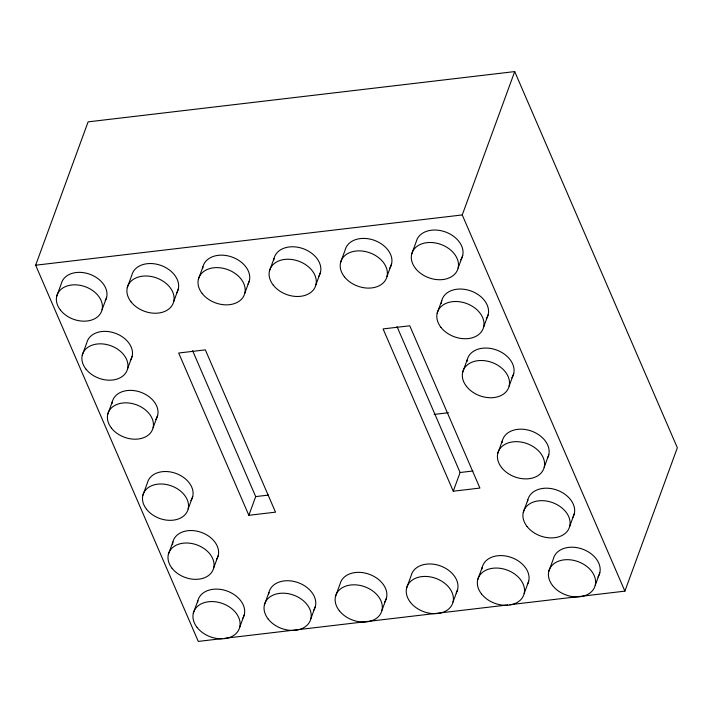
<?xml version="1.0" encoding="UTF-8"?>
<svg xmlns="http://www.w3.org/2000/svg" width="713" height="713" viewBox="0 0 713 713"><rect width="100%" height="100%" fill="white"/><g stroke="black" fill="none" stroke-linecap="round" stroke-linejoin="round"><path stroke-width="1.07" d="M222.608 638.545L198.294 641.415L35.65 265.218L88.109 121.861L514.706 71.585L677.35 447.782L624.891 591.139L509.955 604.686M56.719 296.207L61.282 283.747A23.698 17.308 20.1 0 1 90.408 274.469A23.698 17.308 20.1 0 1 105.274 300.681M82.236 355.226L86.799 342.757A23.698 17.308 20.1 0 1 116.495 333.711A23.698 17.308 20.1 0 1 130.301 360.466M102.066 309.781L106.629 297.321M127.262 287.669L131.825 275.2A24.287 17.736 20.1 0 1 162.252 265.931A24.287 17.736 20.1 0 1 176.405 293.337M107.752 414.235L112.315 401.767M127.574 368.79L132.137 356.331M173.722 301.572L178.286 289.104M198.366 279.291L202.929 266.822M153.09 427.809L157.653 415.34M142.832 495.375L147.395 482.906A23.698 17.308 20.1 0 1 177.091 473.86A23.698 17.308 20.1 0 1 190.897 500.615M244.817 293.195L249.381 280.726M269.461 270.913L274.024 258.445M168.339 554.384L172.903 541.916M188.17 508.948L192.733 496.48M193.294 613.233L197.857 600.765M315.921 284.817L320.485 272.348M213.686 567.958L218.249 555.489M340.564 262.536L345.119 250.067A24.287 17.736 20.1 0 1 375.555 240.798A24.287 17.736 20.1 0 1 389.699 268.204M248.846 515.294L178.687 353.015L205.344 349.869L275.512 512.157L248.846 515.294L255.691 496.596L192.59 350.644M239.755 627.137L244.318 614.668M264.398 604.856L268.961 592.387M387.016 276.439L391.58 263.97M411.659 254.149L416.223 241.689A24.287 17.736 20.1 0 1 446.65 232.42A24.287 17.736 20.1 0 1 460.794 259.826M310.85 618.759L315.413 606.291M624.891 591.139L462.247 214.943L514.706 71.585M437.176 313.167L441.739 300.699M335.493 596.478L340.056 584.009A24.287 17.736 20.1 0 1 370.484 574.74A24.287 17.736 20.1 0 1 384.637 602.146M458.12 268.061L462.675 255.593M462.684 372.177L467.247 359.709M483.628 327.071L488.191 314.602M381.954 610.381L386.517 597.913M406.597 588.1L411.16 575.632A24.287 17.736 20.1 0 1 440.999 566.122A24.287 17.736 20.1 0 1 456.231 592.984M453.254 491.212L383.095 328.925L409.761 325.788L479.92 488.066L453.254 491.212L460.099 472.514L396.998 326.563M509.144 386.081L513.708 373.612M497.763 453.316L502.326 440.848M453.049 602.004L457.612 589.535M477.692 579.714L482.255 567.254M523.28 512.326L527.843 499.866M544.224 467.22L548.787 454.76M524.153 593.626L528.716 581.157M548.796 571.336L553.35 558.876A24.287 17.736 20.1 0 1 583.787 549.607A24.287 17.736 20.1 0 1 597.931 577.013M569.732 526.239L574.295 513.77M595.248 585.248L599.811 572.78M35.65 265.218L462.247 214.943M434.128 414.431L448.459 412.738M255.691 496.596L268.489 495.089M460.099 472.514L472.897 470.999M224.818 638.287L507.745 604.945M481.943 569.09A24.287 17.736 20.1 0 1 510.9 557.316A24.287 17.736 20.1 0 1 527.326 584.607M268.649 594.232A24.287 17.736 20.1 0 1 298.203 582.664A24.287 17.736 20.1 0 1 313.533 610.524M197.546 602.61A24.287 17.736 20.1 0 1 226.511 590.827A24.287 17.736 20.1 0 1 242.928 618.118M172.546 544.643A23.698 17.308 20.1 0 1 200.861 532.219A23.698 17.308 20.1 0 1 216.413 559.625M112.003 403.567A23.698 17.308 20.1 0 1 140.853 392.275A23.698 17.308 20.1 0 1 155.817 419.476M202.617 268.667A24.287 17.736 20.1 0 1 231.573 256.885A24.287 17.736 20.1 0 1 247.999 284.175M273.712 260.29A24.287 17.736 20.1 0 1 303.266 248.712A24.287 17.736 20.1 0 1 318.604 276.582M441.365 303.488A24.287 17.736 20.1 0 1 470.375 290.761A24.287 17.736 20.1 0 1 486.311 318.845M466.935 361.553A24.287 17.736 20.1 0 1 496.489 349.985A24.287 17.736 20.1 0 1 511.827 377.854M502.014 442.693A24.287 17.736 20.1 0 1 530.98 430.91A24.287 17.736 20.1 0 1 547.397 458.201M527.531 501.702A24.287 17.736 20.1 0 1 557.085 490.134A24.287 17.736 20.1 0 1 572.414 518.003M552.62 585.596A24.287 17.736 20.1 0 0 593.368 589.482A24.287 17.736 20.1 0 0 570.07 559.803A24.287 17.736 20.1 0 0 552.62 585.596M481.525 593.974A24.287 17.736 20.1 0 0 522.273 597.859A24.287 17.736 20.1 0 0 498.975 568.181A24.287 17.736 20.1 0 0 481.525 593.974M527.112 526.586A24.287 17.736 20.1 0 0 567.86 530.472A24.287 17.736 20.1 0 0 544.554 500.793A24.287 17.736 20.1 0 0 527.112 526.586M410.43 602.351A24.287 17.736 20.1 0 0 451.169 606.237A24.287 17.736 20.1 0 0 427.871 576.559A24.287 17.736 20.1 0 0 410.43 602.351M339.326 610.729A24.287 17.736 20.1 0 0 380.074 614.615A24.287 17.736 20.1 0 0 356.776 584.936A24.287 17.736 20.1 0 0 339.326 610.729M268.231 619.107A24.287 17.736 20.1 0 0 308.97 622.993A24.287 17.736 20.1 0 0 285.672 593.314A24.287 17.736 20.1 0 0 268.231 619.107M197.127 627.485A24.287 17.736 20.1 0 0 237.875 631.37A24.287 17.736 20.1 0 0 214.577 601.692A24.287 17.736 20.1 0 0 197.127 627.485M172.083 568.297A23.698 17.308 20.1 0 0 211.85 572.093A23.698 17.308 20.1 0 0 189.105 543.128A23.698 17.308 20.1 0 0 172.083 568.297M146.566 509.287A23.698 17.308 20.1 0 0 186.334 513.084A23.698 17.308 20.1 0 0 163.598 484.118A23.698 17.308 20.1 0 0 146.566 509.287M111.486 428.148A23.698 17.308 20.1 0 0 151.254 431.935A23.698 17.308 20.1 0 0 128.518 402.97A23.698 17.308 20.1 0 0 111.486 428.148M85.979 369.138A23.698 17.308 20.1 0 0 125.746 372.926A23.698 17.308 20.1 0 0 103.002 343.96A23.698 17.308 20.1 0 0 85.979 369.138M60.462 310.119A23.698 17.308 20.1 0 0 100.23 313.916A23.698 17.308 20.1 0 0 77.494 284.95A23.698 17.308 20.1 0 0 60.462 310.119M131.094 301.92A24.287 17.736 20.1 0 0 171.842 305.806A24.287 17.736 20.1 0 0 148.545 276.127A24.287 17.736 20.1 0 0 131.094 301.92M202.198 293.542A24.287 17.736 20.1 0 0 242.937 297.428A24.287 17.736 20.1 0 0 219.64 267.749A24.287 17.736 20.1 0 0 202.198 293.542M273.293 285.164A24.287 17.736 20.1 0 0 314.041 289.05A24.287 17.736 20.1 0 0 290.744 259.372A24.287 17.736 20.1 0 0 273.293 285.164M344.388 276.787A24.287 17.736 20.1 0 0 385.136 280.672A24.287 17.736 20.1 0 0 361.839 250.994A24.287 17.736 20.1 0 0 344.388 276.787M415.492 268.409A24.287 17.736 20.1 0 0 456.24 272.295A24.287 17.736 20.1 0 0 432.934 242.616A24.287 17.736 20.1 0 0 415.492 268.409M440.999 327.419A24.287 17.736 20.1 0 0 481.747 331.304A24.287 17.736 20.1 0 0 458.45 301.626A24.287 17.736 20.1 0 0 440.999 327.419M466.516 386.428A24.287 17.736 20.1 0 0 507.264 390.314A24.287 17.736 20.1 0 0 483.967 360.635A24.287 17.736 20.1 0 0 466.516 386.428M501.595 467.568A24.287 17.736 20.1 0 0 542.343 471.462A24.287 17.736 20.1 0 0 519.046 441.784A24.287 17.736 20.1 0 0 501.595 467.568"/></g></svg>
